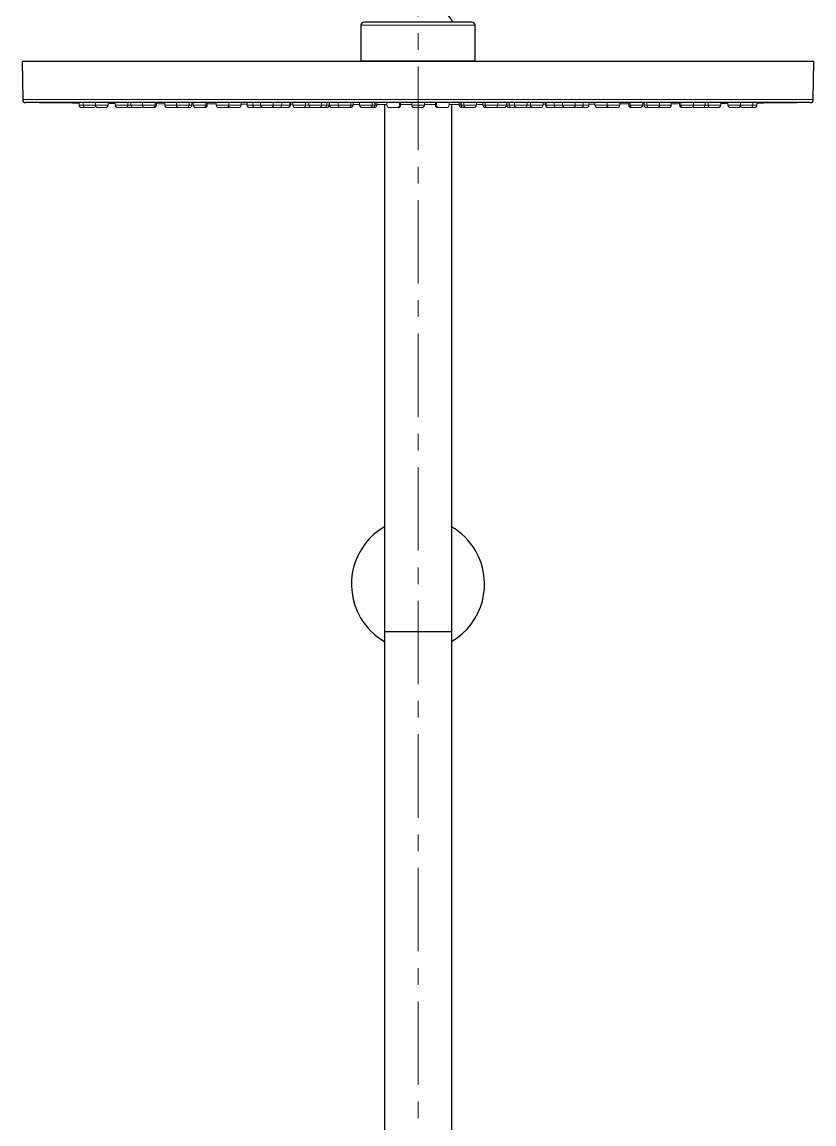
# Model space of a CAD drawing. Header units: millimetres. Extents: x 1252 to 32871, y -943 to 12244.
# Drawn here: x 22225.9 to 22527.2, y 7468.6 to 7887.7 of the extents above; entities that cross this region are included whole.
import ezdxf

# ---------------------------------------------------------------- set-up
doc = ezdxf.new("R2010")
doc.units = ezdxf.units.MM
doc.header["$MEASUREMENT"] = 0
doc.linetypes.add('CENTER', pattern=[50.8, 31.75, -6.35, 6.35, -6.35])
for name, color, linetype, lineweight in [('BENDA', 7, 'Continuous', 30), ('BIDANG', 7, 'Continuous', 13), ('CENTER', 9, 'CENTER', 0)]:
    doc.layers.add(name, color=color, linetype=linetype, lineweight=lineweight)

msp = doc.modelspace()

# ---------------------------------------------------------------- linework, layer by layer
at = {"layer": 'BENDA'}
for p, q in [((22354.86, 7886.46), (22354.86, 7872.97)), ((22397.03, 7887.67), (22356.06, 7887.67)), ((22398.23, 7872.97), (22398.23, 7886.46)), ((22225.92, 7872.73), (22226.18, 7858.24)), ((22527.17, 7872.73), (22225.92, 7872.73)), ((22526.91, 7858.24), (22527.17, 7872.73)), ((22376.55, 7857.06), (22227.37, 7857.06)), ((22363.77, 7856.35), (22363.77, 7172.27)), ((22525.72, 7857.06), (22376.55, 7857.06)), ((22389.32, 7856.35), (22389.32, 7172.27)), ((22389.32, 7655.82), (22363.77, 7655.82))]:
    msp.add_line(p, q, dxfattribs=at)
for points in [[(22389.79, 7887.67), (22389.15, 7888.9), (22388.35, 7890.03), (22387.39, 7891.04)], [(22356.06, 7887.67), (22355.39, 7887.67), (22354.86, 7887.13), (22354.86, 7886.46)], [(22398.23, 7886.46), (22398.23, 7887.13), (22397.7, 7887.67), (22397.03, 7887.67)], [(22354.86, 7872.97), (22354.86, 7872.88), (22354.89, 7872.78), (22354.95, 7872.73)], [(22398.14, 7872.73), (22398.2, 7872.78), (22398.23, 7872.88), (22398.23, 7872.97)], [(22226.18, 7858.24), (22226.19, 7857.59), (22226.72, 7857.06), (22227.37, 7857.06)], [(22525.72, 7857.06), (22526.37, 7857.06), (22526.9, 7857.59), (22526.91, 7858.24)], [(22363.77, 7695.74), (22351.71, 7688.68), (22347.65, 7673.19), (22354.7, 7661.12)], [(22398.39, 7686.66), (22396.2, 7690.42), (22393.07, 7693.55), (22389.32, 7695.74)], [(22389.32, 7652.05), (22401.38, 7659.1), (22405.44, 7674.61), (22398.39, 7686.66)], [(22354.7, 7661.12), (22356.89, 7657.37), (22360.02, 7654.25), (22363.77, 7652.05)]]:
    msp.add_open_spline(points, degree=3, dxfattribs=at)
at = {"layer": 'BIDANG'}
for p, q in [((22398.23, 7886.46), (22354.86, 7886.46)), ((22354.86, 7872.97), (22398.23, 7872.97)), ((22377.2, 7858.24), (22226.18, 7858.24)), ((22247.61, 7857.06), (22247.61, 7856.1)), ((22249.17, 7856.1), (22247.61, 7856.1)), ((22248.58, 7855.14), (22253.03, 7855.14)), ((22249.17, 7857.06), (22249.17, 7856.1)), ((22253.81, 7856.1), (22249.17, 7856.1)), ((22253.81, 7857.06), (22253.81, 7856.1)), ((22258.63, 7856.1), (22253.81, 7856.1)), ((22257.66, 7855.14), (22254.77, 7855.14)), ((22258.63, 7856.1), (22258.63, 7857.06)), ((22261.4, 7857.06), (22261.4, 7856.1)), ((22266.22, 7856.1), (22261.4, 7856.1)), ((22262.38, 7855.14), (22265.26, 7855.14)), ((22266.22, 7856.1), (22266.22, 7857.06)), ((22267.33, 7856.1), (22266.22, 7856.1)), ((22266.65, 7855.14), (22271.19, 7855.14)), ((22267.33, 7857.06), (22267.33, 7856.1)), ((22271.78, 7856.1), (22267.33, 7856.1)), ((22271.78, 7857.06), (22271.78, 7856.1)), ((22276.6, 7856.1), (22271.78, 7856.1)), ((22272.74, 7855.14), (22276.08, 7855.14)), ((22276.6, 7856.1), (22276.6, 7857.06)), ((22277.05, 7856.1), (22276.6, 7856.1)), ((22277.05, 7856.1), (22277.05, 7857.06)), ((22280.22, 7857.06), (22280.22, 7856.1)), ((22284.67, 7856.1), (22280.22, 7856.1)), ((22284.07, 7855.14), (22281.18, 7855.14)), ((22284.4, 7855.19), (22284.54, 7855.15)), ((22284.54, 7855.15), (22284.72, 7855.14)), ((22284.67, 7857.06), (22284.67, 7856.1)), ((22289.49, 7856.1), (22284.67, 7856.1)), ((22284.72, 7855.14), (22289.59, 7855.14)), ((22289.49, 7856.1), (22289.49, 7857.06)), ((22290.56, 7856.1), (22289.49, 7856.1)), ((22290.56, 7856.1), (22290.56, 7857.06)), ((22291.06, 7857.06), (22291.06, 7856.1)), ((22295.88, 7856.1), (22291.06, 7856.1)), ((22292.02, 7855.14), (22295.43, 7855.14)), ((22295.88, 7856.1), (22295.88, 7857.06)), ((22296.39, 7856.1), (22295.88, 7856.1)), ((22296.39, 7856.1), (22296.39, 7857.06)), ((22299.77, 7857.06), (22299.77, 7856.1)), ((22304.59, 7856.1), (22299.77, 7856.1)), ((22304.88, 7855.14), (22300.73, 7855.14)), ((22304.59, 7856.1), (22304.59, 7857.06)), ((22309.25, 7856.1), (22304.59, 7856.1)), ((22304.88, 7855.14), (22305.07, 7855.15)), ((22305.07, 7855.15), (22305.14, 7855.17)), ((22305.07, 7855.15), (22305.27, 7855.14)), ((22308.28, 7855.14), (22305.4, 7855.14)), ((22309.25, 7856.1), (22309.25, 7857.06)), ((22311.52, 7857.06), (22311.52, 7856.1)), ((22313.67, 7856.1), (22311.52, 7856.1)), ((22312.49, 7855.14), (22320.55, 7855.14)), ((22313.67, 7857.06), (22313.67, 7856.1)), ((22316.66, 7856.1), (22313.67, 7856.1)), ((22316.69, 7857.06), (22316.69, 7856.1)), ((22321.51, 7856.1), (22316.69, 7856.1)), ((22320.72, 7855.15), (22320.88, 7855.14)), ((22323.57, 7855.14), (22320.88, 7855.14)), ((22321.51, 7856.1), (22321.51, 7857.06)), ((22324.73, 7856.1), (22321.51, 7856.1)), ((22323.37, 7855.14), (22323.77, 7855.14)), ((22323.87, 7855.14), (22323.98, 7855.14)), ((22323.98, 7855.14), (22327.04, 7855.14)), ((22324.73, 7856.1), (22324.73, 7857.06)), ((22326.01, 7856.1), (22324.73, 7856.1)), ((22327.83, 7856.1), (22326.01, 7856.1)), ((22327.83, 7856.58), (22327.83, 7857.06)), ((22327.83, 7856.1), (22327.83, 7856.58)), ((22328, 7856.1), (22327.83, 7856.1)), ((22328, 7856.61), (22328, 7857.06)), ((22328, 7856.1), (22328, 7856.51)), ((22328.95, 7857.06), (22328.95, 7856.69)), ((22328.95, 7856.69), (22328.95, 7856.1)), ((22331.94, 7856.1), (22328.95, 7856.1)), ((22329.91, 7855.14), (22332.8, 7855.14)), ((22333.77, 7856.1), (22331.94, 7856.1)), ((22333.56, 7855.14), (22341.84, 7855.14)), ((22333.77, 7856.1), (22333.77, 7857.06)), ((22335.04, 7856.1), (22333.77, 7856.1)), ((22335.04, 7857.06), (22335.04, 7856.1)), ((22339.86, 7856.1), (22335.04, 7856.1)), ((22339.86, 7856.1), (22339.86, 7857.06)), ((22341.86, 7856.1), (22339.86, 7856.1)), ((22341.86, 7856.1), (22341.86, 7857.06)), ((22342.81, 7856.1), (22341.86, 7856.1)), ((22342.81, 7856.1), (22342.81, 7857.06)), ((22342.83, 7857.06), (22342.83, 7856.1)), ((22346.21, 7856.1), (22342.83, 7856.1)), ((22343.79, 7855.14), (22346.69, 7855.14)), ((22346.21, 7857.06), (22346.21, 7856.69)), ((22346.21, 7856.68), (22346.21, 7856.1)), ((22349.2, 7856.1), (22346.21, 7856.1)), ((22347.17, 7855.14), (22350.88, 7855.14)), ((22351.03, 7856.1), (22349.2, 7856.1)), ((22351.03, 7856.68), (22351.03, 7857.06)), ((22351.03, 7856.1), (22351.03, 7856.68)), ((22351.84, 7856.1), (22351.03, 7856.1)), ((22351.84, 7856.51), (22351.84, 7857.06)), ((22351.84, 7856.1), (22351.84, 7856.51)), ((22354.34, 7857.06), (22354.34, 7856.1)), ((22359.16, 7856.1), (22354.34, 7856.1)), ((22355.31, 7855.14), (22359.91, 7855.14)), ((22359.16, 7856.1), (22359.16, 7857.06)), ((22360.12, 7856.1), (22359.16, 7856.1)), ((22360.12, 7856.1), (22360.12, 7857.06)), ((22360.24, 7856.1), (22360.12, 7856.1)), ((22360.24, 7856.1), (22360.24, 7857.06)), ((22360.88, 7856.1), (22360.24, 7856.1)), ((22360.88, 7856.45), (22360.88, 7857.06)), ((22360.88, 7856.1), (22360.88, 7856.45)), ((22364.69, 7857.06), (22364.69, 7856.68)), ((22364.69, 7856.68), (22364.69, 7856.1)), ((22365.65, 7855.14), (22366.11, 7855.14)), ((22366.52, 7855.14), (22366.06, 7855.14)), ((22366.52, 7855.14), (22367.51, 7855.14)), ((22367.51, 7855.14), (22368.56, 7855.14)), ((22368.15, 7855.14), (22368.54, 7855.14)), ((22368.18, 7855.14), (22368.57, 7855.14)), ((22368.95, 7855.14), (22368.56, 7855.14)), ((22369.51, 7856.68), (22369.51, 7857.06)), ((22369.51, 7856.1), (22369.51, 7856.68)), ((22369.92, 7856.1), (22369.92, 7857.06)), ((22374.14, 7857.06), (22374.14, 7856.1)), ((22378.96, 7856.1), (22374.21, 7856.1)), ((22377.99, 7855.14), (22375.1, 7855.14)), ((22526.91, 7858.24), (22377.2, 7858.24)), ((22377.6, 7855.14), (22377.99, 7855.14)), ((22378.96, 7856.1), (22378.96, 7856.89)), ((22383.17, 7856.1), (22383.17, 7857.06)), ((22383.58, 7856.68), (22383.58, 7857.06)), ((22383.58, 7856.1), (22383.58, 7856.68)), ((22384.14, 7855.14), (22384.53, 7855.14)), ((22384.91, 7855.14), (22384.52, 7855.14)), ((22385.58, 7855.14), (22384.53, 7855.14)), ((22384.94, 7855.14), (22384.55, 7855.14)), ((22386.57, 7855.14), (22385.58, 7855.14)), ((22386.57, 7855.14), (22387.03, 7855.14)), ((22387.44, 7855.14), (22386.98, 7855.14)), ((22388.4, 7857.06), (22388.4, 7856.68)), ((22388.4, 7856.68), (22388.4, 7856.1)), ((22392.21, 7856.45), (22392.21, 7857.06)), ((22392.21, 7856.1), (22392.21, 7856.45)), ((22392.21, 7856.1), (22392.85, 7856.1)), ((22392.85, 7856.1), (22392.85, 7857.06)), ((22392.85, 7856.1), (22392.97, 7856.1)), ((22392.97, 7856.1), (22392.97, 7857.06)), ((22392.97, 7856.1), (22393.92, 7856.1)), ((22397.79, 7855.14), (22393.17, 7855.14)), ((22393.92, 7856.1), (22393.92, 7857.06)), ((22393.92, 7856.1), (22398.75, 7856.1)), ((22398.75, 7857.06), (22398.75, 7856.1)), ((22401.25, 7856.51), (22401.25, 7857.06)), ((22401.25, 7856.1), (22401.25, 7856.51)), ((22401.25, 7856.1), (22402.06, 7856.1)), ((22402.06, 7856.68), (22402.06, 7857.06)), ((22402.06, 7856.1), (22402.06, 7856.68)), ((22402.06, 7856.1), (22403.89, 7856.1)), ((22405.92, 7855.14), (22402.21, 7855.14)), ((22403.89, 7856.1), (22406.88, 7856.1)), ((22409.3, 7855.14), (22406.4, 7855.14)), ((22406.88, 7857.06), (22406.88, 7856.69)), ((22406.88, 7856.68), (22406.88, 7856.1)), ((22406.88, 7856.1), (22410.26, 7856.1)), ((22410.26, 7857.06), (22410.26, 7856.1)), ((22410.28, 7856.1), (22410.28, 7857.06)), ((22410.28, 7856.1), (22411.23, 7856.1)), ((22411.23, 7856.1), (22411.23, 7857.06)), ((22411.23, 7856.1), (22413.23, 7856.1)), ((22419.53, 7855.14), (22411.25, 7855.14)), ((22413.23, 7856.1), (22413.23, 7857.06)), ((22413.23, 7856.1), (22418.05, 7856.1)), ((22418.05, 7857.06), (22418.05, 7856.1)), ((22418.05, 7856.1), (22419.32, 7856.1)), ((22419.32, 7856.1), (22419.32, 7857.06)), ((22419.32, 7856.1), (22421.15, 7856.1)), ((22423.18, 7855.14), (22420.28, 7855.14)), ((22421.15, 7856.1), (22424.14, 7856.1)), ((22424.14, 7857.06), (22424.14, 7856.69)), ((22424.14, 7856.69), (22424.14, 7856.1)), ((22425.09, 7856.61), (22425.09, 7857.06)), ((22425.09, 7856.1), (22425.09, 7856.51)), ((22425.09, 7856.1), (22425.26, 7856.1)), ((22425.26, 7856.58), (22425.26, 7857.06)), ((22425.26, 7856.1), (22425.26, 7856.58)), ((22425.26, 7856.1), (22427.08, 7856.1)), ((22429.11, 7855.14), (22426.06, 7855.14)), ((22427.08, 7856.1), (22428.36, 7856.1)), ((22428.36, 7856.1), (22428.36, 7857.06)), ((22428.36, 7856.1), (22431.57, 7856.1)), ((22429.22, 7855.14), (22429.11, 7855.14)), ((22429.72, 7855.14), (22429.32, 7855.14)), ((22429.52, 7855.14), (22432.21, 7855.14)), ((22431.57, 7856.1), (22431.57, 7857.06)), ((22431.57, 7856.1), (22436.39, 7856.1)), ((22432.38, 7855.15), (22432.21, 7855.14)), ((22440.6, 7855.14), (22432.54, 7855.14)), ((22436.39, 7857.06), (22436.39, 7856.1)), ((22436.43, 7856.1), (22439.42, 7856.1)), ((22439.42, 7857.06), (22439.42, 7856.1)), ((22439.42, 7856.1), (22441.57, 7856.1)), ((22441.57, 7857.06), (22441.57, 7856.1)), ((22443.85, 7856.1), (22443.85, 7857.06)), ((22443.85, 7856.1), (22448.5, 7856.1)), ((22444.81, 7855.14), (22447.69, 7855.14)), ((22448.02, 7855.15), (22447.95, 7855.17)), ((22448.21, 7855.14), (22448.02, 7855.15)), ((22448.21, 7855.14), (22452.36, 7855.14)), ((22448.5, 7856.1), (22448.5, 7857.06)), ((22448.5, 7856.1), (22453.32, 7856.1)), ((22453.32, 7857.06), (22453.32, 7856.1)), ((22456.7, 7856.1), (22456.7, 7857.06)), ((22456.7, 7856.1), (22457.21, 7856.1)), ((22457.21, 7856.1), (22457.21, 7857.06)), ((22457.21, 7856.1), (22462.03, 7856.1)), ((22461.07, 7855.14), (22457.66, 7855.14)), ((22462.03, 7857.06), (22462.03, 7856.1)), ((22462.53, 7856.1), (22462.53, 7857.06)), ((22462.53, 7856.1), (22463.6, 7856.1)), ((22468.37, 7855.14), (22463.5, 7855.14)), ((22463.6, 7856.1), (22463.6, 7857.06)), ((22463.6, 7856.1), (22468.42, 7856.1)), ((22468.55, 7855.15), (22468.37, 7855.14)), ((22468.42, 7857.06), (22468.42, 7856.1)), ((22468.42, 7856.1), (22472.87, 7856.1)), ((22468.69, 7855.19), (22468.55, 7855.15)), ((22469.01, 7855.14), (22471.91, 7855.14)), ((22472.87, 7857.06), (22472.87, 7856.1)), ((22476.04, 7856.1), (22476.04, 7857.06)), ((22476.04, 7856.1), (22476.49, 7856.1)), ((22476.49, 7856.1), (22476.49, 7857.06)), ((22476.49, 7856.1), (22481.31, 7856.1)), ((22480.35, 7855.14), (22477, 7855.14)), ((22481.31, 7857.06), (22481.31, 7856.1)), ((22481.31, 7856.1), (22485.75, 7856.1)), ((22486.44, 7855.14), (22481.9, 7855.14)), ((22485.75, 7857.06), (22485.75, 7856.1)), ((22485.75, 7856.1), (22486.87, 7856.1)), ((22486.87, 7856.1), (22486.87, 7857.06)), ((22486.87, 7856.1), (22491.69, 7856.1)), ((22490.71, 7855.14), (22487.83, 7855.14)), ((22491.69, 7857.06), (22491.69, 7856.1)), ((22494.46, 7856.1), (22494.46, 7857.06)), ((22494.46, 7856.1), (22499.28, 7856.1)), ((22495.43, 7855.14), (22498.32, 7855.14)), ((22499.28, 7857.06), (22499.28, 7856.1)), ((22499.28, 7856.1), (22503.92, 7856.1)), ((22504.51, 7855.14), (22500.06, 7855.14)), ((22503.92, 7857.06), (22503.92, 7856.1)), ((22503.92, 7856.1), (22505.48, 7856.1)), ((22505.48, 7857.06), (22505.48, 7856.1))]:
    msp.add_line(p, q, dxfattribs=at)
for points in [[(22227.37, 7857.06), (22234.12, 7856.99), (22240.87, 7856.93), (22247.61, 7856.87)], [(22247.61, 7856.1), (22247.61, 7855.56), (22248.04, 7855.14), (22248.58, 7855.14)], [(22249.17, 7856.1), (22249.17, 7855.56), (22249.6, 7855.14), (22250.13, 7855.14)], [(22253.03, 7855.14), (22253.4, 7855.14), (22253.74, 7855.35), (22253.9, 7855.69)], [(22253.81, 7856.1), (22253.81, 7855.56), (22254.24, 7855.14), (22254.77, 7855.14)], [(22257.66, 7855.14), (22258.19, 7855.14), (22258.63, 7855.56), (22258.63, 7856.1)], [(22258.63, 7856.78), (22259.55, 7856.78), (22260.48, 7856.77), (22261.4, 7856.77)], [(22261.4, 7856.1), (22261.4, 7855.56), (22261.83, 7855.14), (22262.37, 7855.14)], [(22265.26, 7855.14), (22265.79, 7855.14), (22266.22, 7855.56), (22266.22, 7856.1)], [(22265.96, 7855.44), (22266.14, 7855.24), (22266.39, 7855.14), (22266.65, 7855.14)], [(22267.33, 7856.1), (22267.33, 7855.56), (22267.77, 7855.14), (22268.3, 7855.14)], [(22271.19, 7855.14), (22271.5, 7855.14), (22271.78, 7855.27), (22271.97, 7855.52)], [(22271.78, 7856.1), (22271.78, 7855.56), (22272.21, 7855.14), (22272.74, 7855.14)], [(22275.63, 7855.14), (22276.16, 7855.14), (22276.6, 7855.56), (22276.6, 7856.1)], [(22276.08, 7855.14), (22276.62, 7855.14), (22277.05, 7855.56), (22277.05, 7856.1)], [(22277.05, 7856.66), (22278.1, 7856.64), (22279.16, 7856.64), (22280.22, 7856.63)], [(22280.22, 7856.1), (22280.22, 7855.56), (22280.65, 7855.14), (22281.18, 7855.14)], [(22284.07, 7855.14), (22284.38, 7855.14), (22284.67, 7855.29), (22284.85, 7855.54)], [(22284.67, 7856.1), (22284.67, 7855.56), (22285.1, 7855.14), (22285.63, 7855.14)], [(22288.53, 7855.14), (22289.06, 7855.14), (22289.49, 7855.56), (22289.49, 7856.1)], [(22289.59, 7855.14), (22290.12, 7855.14), (22290.56, 7855.56), (22290.56, 7856.1)], [(22290.56, 7856.58), (22290.73, 7856.57), (22290.89, 7856.57), (22291.06, 7856.57)], [(22291.06, 7856.1), (22291.06, 7855.56), (22291.49, 7855.14), (22292.02, 7855.14)], [(22294.92, 7855.14), (22295.45, 7855.14), (22295.88, 7855.56), (22295.88, 7856.1)], [(22295.43, 7855.14), (22295.96, 7855.14), (22296.39, 7855.56), (22296.39, 7856.1)], [(22296.39, 7856.54), (22297.52, 7856.54), (22298.64, 7856.53), (22299.77, 7856.53)], [(22299.77, 7856.1), (22299.77, 7855.56), (22300.2, 7855.14), (22300.73, 7855.14)], [(22303.62, 7855.14), (22304.16, 7855.14), (22304.59, 7855.56), (22304.59, 7856.1)], [(22304.51, 7855.71), (22304.66, 7855.36), (22305, 7855.14), (22305.39, 7855.14)], [(22308.28, 7855.14), (22308.82, 7855.14), (22309.25, 7855.56), (22309.25, 7856.1)], [(22309.25, 7856.48), (22310, 7856.48), (22310.76, 7856.48), (22311.52, 7856.47)], [(22311.52, 7856.1), (22311.52, 7855.56), (22311.95, 7855.14), (22312.49, 7855.14)], [(22313.67, 7856.1), (22313.67, 7855.56), (22314.1, 7855.14), (22314.63, 7855.14)], [(22316.69, 7856.1), (22316.69, 7855.56), (22317.13, 7855.14), (22317.66, 7855.14)], [(22320.55, 7855.14), (22321.08, 7855.14), (22321.51, 7855.56), (22321.51, 7856.1)], [(22323.77, 7855.14), (22324.3, 7855.14), (22324.73, 7855.56), (22324.73, 7856.1)], [(22326.87, 7855.14), (22327.4, 7855.14), (22327.83, 7855.56), (22327.83, 7856.1)], [(22327.04, 7855.14), (22327.57, 7855.14), (22328, 7855.56), (22328, 7856.1)], [(22328, 7856.42), (22328.32, 7856.41), (22328.64, 7856.41), (22328.95, 7856.41)], [(22328.95, 7856.1), (22328.95, 7855.56), (22329.38, 7855.14), (22329.91, 7855.14)], [(22332.8, 7855.14), (22333.34, 7855.14), (22333.77, 7855.56), (22333.77, 7856.1)], [(22333.18, 7855.21), (22333.3, 7855.16), (22333.43, 7855.14), (22333.56, 7855.14)], [(22335.04, 7856.1), (22335.04, 7855.56), (22335.47, 7855.14), (22336, 7855.14)], [(22338.89, 7855.14), (22339.43, 7855.14), (22339.86, 7855.56), (22339.86, 7856.1)], [(22340.9, 7855.14), (22341.43, 7855.14), (22341.86, 7855.56), (22341.86, 7856.1)], [(22341.84, 7855.14), (22342.37, 7855.14), (22342.81, 7855.56), (22342.81, 7856.1)], [(22342.83, 7856.1), (22342.83, 7855.56), (22343.26, 7855.14), (22343.79, 7855.14)], [(22346.21, 7856.1), (22346.21, 7855.56), (22346.64, 7855.14), (22347.17, 7855.14)], [(22346.69, 7855.14), (22346.69, 7855.14), (22346.87, 7855.15), (22346.87, 7855.15)], [(22350.06, 7855.14), (22350.6, 7855.14), (22351.03, 7855.56), (22351.03, 7856.1)], [(22350.88, 7855.14), (22351.41, 7855.14), (22351.84, 7855.56), (22351.84, 7856.1)], [(22351.84, 7856.36), (22352.68, 7856.36), (22353.51, 7856.36), (22354.34, 7856.36)], [(22354.34, 7856.1), (22354.34, 7855.56), (22354.78, 7855.14), (22355.31, 7855.14)], [(22358.2, 7855.14), (22358.73, 7855.14), (22359.16, 7855.56), (22359.16, 7856.1)], [(22359.16, 7855.14), (22359.69, 7855.14), (22360.12, 7855.56), (22360.12, 7856.1)], [(22359.28, 7855.14), (22359.81, 7855.14), (22360.24, 7855.56), (22360.24, 7856.1)], [(22359.91, 7855.14), (22360.45, 7855.14), (22360.88, 7855.56), (22360.88, 7856.1)], [(22360.88, 7856.35), (22362.15, 7856.35), (22363.42, 7856.35), (22364.69, 7856.35)], [(22364.69, 7856.1), (22364.69, 7855.56), (22365.12, 7855.14), (22365.65, 7855.14)], [(22368.54, 7855.14), (22369.08, 7855.14), (22369.51, 7855.56), (22369.51, 7856.1)], [(22368.95, 7855.14), (22369.48, 7855.14), (22369.92, 7855.56), (22369.92, 7856.1)], [(22369.92, 7856.35), (22371.32, 7856.35), (22372.73, 7856.35), (22374.14, 7856.35)], [(22374.14, 7856.1), (22374.14, 7855.56), (22374.57, 7855.14), (22375.1, 7855.14)], [(22377.99, 7855.14), (22378.53, 7855.14), (22378.96, 7855.56), (22378.96, 7856.1)], [(22378.96, 7856.35), (22380.36, 7856.35), (22381.76, 7856.35), (22383.17, 7856.35)], [(22383.17, 7856.1), (22383.17, 7855.56), (22383.61, 7855.14), (22384.14, 7855.14)], [(22383.58, 7856.1), (22383.58, 7855.56), (22384.01, 7855.14), (22384.55, 7855.14)], [(22387.44, 7855.14), (22387.97, 7855.14), (22388.4, 7855.56), (22388.4, 7856.1)], [(22388.4, 7856.35), (22389.67, 7856.35), (22390.94, 7856.35), (22392.21, 7856.35)], [(22392.21, 7856.1), (22392.21, 7855.56), (22392.64, 7855.14), (22393.17, 7855.14)], [(22392.85, 7856.1), (22392.85, 7855.56), (22393.28, 7855.14), (22393.81, 7855.14)], [(22392.97, 7856.1), (22392.97, 7855.56), (22393.4, 7855.14), (22393.93, 7855.14)], [(22393.92, 7856.1), (22393.92, 7855.56), (22394.36, 7855.14), (22394.89, 7855.14)], [(22397.79, 7855.14), (22398.31, 7855.14), (22398.75, 7855.56), (22398.75, 7856.1)], [(22398.75, 7856.36), (22399.58, 7856.36), (22400.41, 7856.36), (22401.25, 7856.36)], [(22401.25, 7856.1), (22401.25, 7855.56), (22401.68, 7855.14), (22402.21, 7855.14)], [(22402.06, 7856.1), (22402.06, 7855.56), (22402.49, 7855.14), (22403.03, 7855.14)], [(22405.92, 7855.14), (22406.45, 7855.14), (22406.88, 7855.56), (22406.88, 7856.1)], [(22406.4, 7855.14), (22406.4, 7855.14), (22406.22, 7855.15), (22406.22, 7855.15)], [(22409.3, 7855.14), (22409.83, 7855.14), (22410.26, 7855.56), (22410.26, 7856.1)], [(22410.28, 7856.1), (22410.28, 7855.56), (22410.72, 7855.14), (22411.25, 7855.14)], [(22411.23, 7856.1), (22411.23, 7855.56), (22411.66, 7855.14), (22412.19, 7855.14)], [(22413.23, 7856.1), (22413.23, 7855.56), (22413.66, 7855.14), (22414.2, 7855.14)], [(22417.09, 7855.14), (22417.62, 7855.14), (22418.05, 7855.56), (22418.05, 7856.1)], [(22419.32, 7856.1), (22419.32, 7855.56), (22419.75, 7855.14), (22420.28, 7855.14)], [(22419.53, 7855.14), (22419.66, 7855.14), (22419.78, 7855.16), (22419.91, 7855.21)], [(22423.18, 7855.14), (22423.71, 7855.14), (22424.14, 7855.56), (22424.14, 7856.1)], [(22424.14, 7856.41), (22424.45, 7856.41), (22424.77, 7856.41), (22425.09, 7856.42)], [(22425.09, 7856.1), (22425.09, 7855.56), (22425.52, 7855.14), (22426.06, 7855.14)], [(22425.26, 7856.1), (22425.26, 7855.56), (22425.69, 7855.14), (22426.22, 7855.14)], [(22428.36, 7856.1), (22428.36, 7855.56), (22428.79, 7855.14), (22429.32, 7855.14)], [(22431.57, 7856.1), (22431.57, 7855.56), (22432.01, 7855.14), (22432.54, 7855.14)], [(22435.43, 7855.14), (22435.96, 7855.14), (22436.39, 7855.56), (22436.39, 7856.1)], [(22438.46, 7855.14), (22438.99, 7855.14), (22439.42, 7855.56), (22439.42, 7856.1)], [(22440.6, 7855.14), (22441.14, 7855.14), (22441.57, 7855.56), (22441.57, 7856.1)], [(22441.57, 7856.47), (22442.33, 7856.48), (22443.09, 7856.48), (22443.85, 7856.48)], [(22443.85, 7856.1), (22443.85, 7855.56), (22444.27, 7855.14), (22444.81, 7855.14)], [(22447.7, 7855.14), (22448.09, 7855.14), (22448.43, 7855.36), (22448.58, 7855.71)], [(22448.02, 7855.15), (22448.01, 7855.15), (22447.82, 7855.14), (22447.82, 7855.14)], [(22448.5, 7856.1), (22448.5, 7855.56), (22448.93, 7855.14), (22449.47, 7855.14)], [(22452.36, 7855.14), (22452.89, 7855.14), (22453.32, 7855.56), (22453.32, 7856.1)], [(22453.32, 7856.53), (22454.45, 7856.53), (22455.57, 7856.54), (22456.7, 7856.54)], [(22456.7, 7856.1), (22456.7, 7855.56), (22457.13, 7855.14), (22457.66, 7855.14)], [(22457.21, 7856.1), (22457.21, 7855.56), (22457.64, 7855.14), (22458.17, 7855.14)], [(22461.07, 7855.14), (22461.6, 7855.14), (22462.03, 7855.56), (22462.03, 7856.1)], [(22462.03, 7856.57), (22462.2, 7856.57), (22462.36, 7856.57), (22462.53, 7856.58)], [(22462.53, 7856.1), (22462.53, 7855.56), (22462.96, 7855.14), (22463.5, 7855.14)], [(22463.6, 7856.1), (22463.6, 7855.56), (22464.03, 7855.14), (22464.56, 7855.14)], [(22467.46, 7855.14), (22467.99, 7855.14), (22468.42, 7855.56), (22468.42, 7856.1)], [(22468.24, 7855.54), (22468.42, 7855.29), (22468.71, 7855.14), (22469.01, 7855.14)], [(22471.91, 7855.14), (22472.44, 7855.14), (22472.87, 7855.56), (22472.87, 7856.1)], [(22472.87, 7856.63), (22473.93, 7856.64), (22474.99, 7856.64), (22476.04, 7856.66)], [(22476.04, 7856.1), (22476.04, 7855.56), (22476.47, 7855.14), (22477, 7855.14)], [(22476.49, 7856.1), (22476.49, 7855.56), (22476.92, 7855.14), (22477.46, 7855.14)], [(22480.35, 7855.14), (22480.88, 7855.14), (22481.31, 7855.56), (22481.31, 7856.1)], [(22481.13, 7855.52), (22481.31, 7855.27), (22481.59, 7855.14), (22481.9, 7855.14)], [(22484.79, 7855.14), (22485.32, 7855.14), (22485.75, 7855.56), (22485.75, 7856.1)], [(22486.44, 7855.14), (22486.7, 7855.14), (22486.95, 7855.24), (22487.13, 7855.44)], [(22486.87, 7856.1), (22486.87, 7855.56), (22487.3, 7855.14), (22487.83, 7855.14)], [(22490.72, 7855.14), (22491.26, 7855.14), (22491.69, 7855.56), (22491.69, 7856.1)], [(22491.69, 7856.77), (22492.61, 7856.77), (22493.54, 7856.78), (22494.46, 7856.78)], [(22494.46, 7856.1), (22494.46, 7855.56), (22494.89, 7855.14), (22495.43, 7855.14)], [(22498.32, 7855.14), (22498.85, 7855.14), (22499.28, 7855.56), (22499.28, 7856.1)], [(22499.19, 7855.69), (22499.35, 7855.35), (22499.69, 7855.14), (22500.06, 7855.14)], [(22502.96, 7855.14), (22503.49, 7855.14), (22503.92, 7855.56), (22503.92, 7856.1)], [(22504.51, 7855.14), (22505.04, 7855.14), (22505.48, 7855.56), (22505.48, 7856.1)], [(22505.48, 7856.87), (22512.22, 7856.93), (22518.97, 7856.99), (22525.72, 7857.06)]]:
    msp.add_open_spline(points, degree=3, dxfattribs=at)
at = {"layer": 'CENTER'}
msp.add_line((22376.55, 8124.79), (22376.55, 6657.04), dxfattribs=at)

doc.saveas('drawing.dxf')
